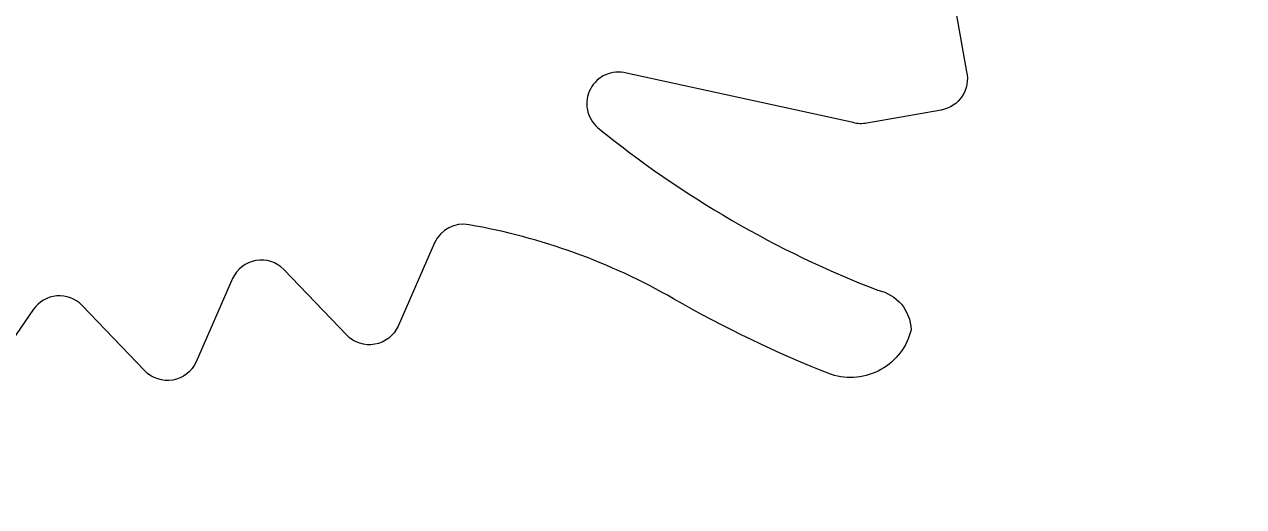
# Model space of a CAD drawing. Header units: millimetres. Extents: x -434100 to 9270898, y 0 to 249028.
# Drawn here: x -194442.31 to -194430.53, y 106373.05 to 106377.71 of the extents above; entities that cross this region are included whole.
import ezdxf
from ezdxf import colors
from ezdxf.entities.mleader import LeaderData, LeaderLine
from ezdxf.math import Vec2, Vec3

# ---------------------------------------------------------------- set-up
doc = ezdxf.new("R2010")
doc.units = ezdxf.units.MM
doc.header["$MEASUREMENT"] = 0
doc.layers.get('0').update_dxf_attribs({"color": 250, "lineweight": 9})
for name, color, linetype, lineweight in [('_АР ТЕКСТ', 250, 'Continuous', 25), ('АР_Отметки', 250, 'Continuous', 15), ('АР_Размеры', 175, 'Continuous', 9), ('АР_Сущ Несущая стена', 216, 'Continuous', 30)]:
    doc.layers.add(name, color=color, linetype=linetype, lineweight=lineweight)
doc.styles.add('ISOCPEUR', font='isocpeur.TTF', dxfattribs={"width": 0.7})

# ---------------------------------------------------------------- blocks, each defined once
blk = doc.blocks.new('_DotSmall')
at = {"color": 0, "linetype": 'ByBlock', "const_width": 0.5}
blk.add_lwpolyline([(-0.0625, 0, 1), (0.0625, 0, 1)], format="xyb", close=True, dxfattribs=at)

msp = doc.modelspace()

# ---------------------------------------------------------------- linework, layer by layer
at = {"layer": 'АР_Размеры', "color": 5, "lineweight": 0, "ltscale": 100, "transparency": 33554687}
msp.add_lwpolyline([(-194434.463, 106384.336), (-194433.208, 106377.253, -0.430028), (-194433.452, 106376.883), (-194434.172, 106376.755, -0.109814), (-194434.304, 106376.761), (-194436.494, 106377.239, 0.800036), (-194436.77, 106376.712, 0.079083), (-194434.065, 106375.14, -0.348803), (-194433.744, 106374.758, -0.436125), (-194434.514, 106374.326, -0.038423), (-194436.039, 106375.059, 0.086853), (-194438.014, 106375.773, 0.346763), (-194438.349, 106375.599), (-194438.701, 106374.793, -0.527877), (-194439.197, 106374.705), (-194439.805, 106375.341, 0.527877), (-194440.3, 106375.253), (-194440.653, 106374.447, -0.527877), (-194441.149, 106374.36), (-194441.756, 106374.995, 0.469739), (-194442.224, 106374.956), (-194443.28, 106373.417, -0.667984)], format="xyb", dxfattribs=at)
msp.add_lwpolyline([(-194434.463, 106384.336), (-194433.208, 106377.253, -0.430028), (-194433.452, 106376.883), (-194434.172, 106376.755, -0.109814), (-194434.304, 106376.761), (-194436.494, 106377.239, 0.800036), (-194436.77, 106376.712, 0.079083), (-194434.065, 106375.14, -0.348803), (-194433.744, 106374.758, -0.436125), (-194434.514, 106374.326, -0.038423), (-194436.039, 106375.059, 0.086853), (-194438.014, 106375.773, 0.346763), (-194438.349, 106375.599), (-194438.701, 106374.793, -0.527877), (-194439.197, 106374.705), (-194439.805, 106375.341, 0.527877), (-194440.3, 106375.253), (-194440.653, 106374.447, -0.527877), (-194441.149, 106374.36), (-194441.756, 106374.995, 0.469739), (-194442.224, 106374.956), (-194443.28, 106373.417, -0.667984)], format="xyb", dxfattribs=at)
msp.add_lwpolyline([(-194434.463, 106384.336), (-194433.208, 106377.253, -0.430028), (-194433.452, 106376.883), (-194434.172, 106376.755, -0.109814), (-194434.304, 106376.761), (-194436.494, 106377.239, 0.800036), (-194436.77, 106376.712, 0.079083), (-194434.065, 106375.14, -0.348803), (-194433.744, 106374.758, -0.436125), (-194434.514, 106374.326, -0.038423), (-194436.039, 106375.059, 0.086853), (-194438.014, 106375.773, 0.346763), (-194438.349, 106375.599), (-194438.701, 106374.793, -0.527877), (-194439.197, 106374.705), (-194439.805, 106375.341, 0.527877), (-194440.3, 106375.253), (-194440.653, 106374.447, -0.527877), (-194441.149, 106374.36), (-194441.756, 106374.995, 0.469739), (-194442.224, 106374.956), (-194443.28, 106373.417, -0.667984)], format="xyb", dxfattribs=at)
msp.add_lwpolyline([(-194434.463, 106384.336), (-194433.208, 106377.253, -0.430028), (-194433.452, 106376.883), (-194434.172, 106376.755, -0.109814), (-194434.304, 106376.761), (-194436.494, 106377.239, 0.800036), (-194436.77, 106376.712, 0.079083), (-194434.065, 106375.14, -0.348803), (-194433.744, 106374.758, -0.436125), (-194434.514, 106374.326, -0.038423), (-194436.039, 106375.059, 0.086853), (-194438.014, 106375.773, 0.346763), (-194438.349, 106375.599), (-194438.701, 106374.793, -0.527877), (-194439.197, 106374.705), (-194439.805, 106375.341, 0.527877), (-194440.3, 106375.253), (-194440.653, 106374.447, -0.527877), (-194441.149, 106374.36), (-194441.756, 106374.995, 0.469739), (-194442.224, 106374.956), (-194443.28, 106373.417, -0.667984)], format="xyb", dxfattribs=at)
msp.add_lwpolyline([(-194434.463, 106384.336), (-194433.208, 106377.253, -0.430028), (-194433.452, 106376.883), (-194434.172, 106376.755, -0.109814), (-194434.304, 106376.761), (-194436.494, 106377.239, 0.800036), (-194436.77, 106376.712, 0.079083), (-194434.065, 106375.14, -0.348803), (-194433.744, 106374.758, -0.436125), (-194434.514, 106374.326, -0.038423), (-194436.039, 106375.059, 0.086853), (-194438.014, 106375.773, 0.346763), (-194438.349, 106375.599), (-194438.701, 106374.793, -0.527877), (-194439.197, 106374.705), (-194439.805, 106375.341, 0.527877), (-194440.3, 106375.253), (-194440.653, 106374.447, -0.527877), (-194441.149, 106374.36), (-194441.756, 106374.995, 0.469739), (-194442.224, 106374.956), (-194443.28, 106373.417, -0.667984)], format="xyb", dxfattribs=at)
msp.add_lwpolyline([(-194434.463, 106384.336), (-194433.208, 106377.253, -0.430028), (-194433.452, 106376.883), (-194434.172, 106376.755, -0.109814), (-194434.304, 106376.761), (-194436.494, 106377.239, 0.800036), (-194436.77, 106376.712, 0.079083), (-194434.065, 106375.14, -0.348803), (-194433.744, 106374.758, -0.436125), (-194434.514, 106374.326, -0.038423), (-194436.039, 106375.059, 0.086853), (-194438.014, 106375.773, 0.346763), (-194438.349, 106375.599), (-194438.701, 106374.793, -0.527877), (-194439.197, 106374.705), (-194439.805, 106375.341, 0.527877), (-194440.3, 106375.253), (-194440.653, 106374.447, -0.527877), (-194441.149, 106374.36), (-194441.756, 106374.995, 0.469739), (-194442.224, 106374.956), (-194443.28, 106373.417, -0.667984)], format="xyb", dxfattribs=at)
msp.add_lwpolyline([(-194434.463, 106384.336), (-194433.208, 106377.253, -0.430028), (-194433.452, 106376.883), (-194434.172, 106376.755, -0.109814), (-194434.304, 106376.761), (-194436.494, 106377.239, 0.800036), (-194436.77, 106376.712, 0.079083), (-194434.065, 106375.14, -0.348803), (-194433.744, 106374.758, -0.436125), (-194434.514, 106374.326, -0.038423), (-194436.039, 106375.059, 0.086853), (-194438.014, 106375.773, 0.346763), (-194438.349, 106375.599), (-194438.701, 106374.793, -0.527877), (-194439.197, 106374.705), (-194439.805, 106375.341, 0.527877), (-194440.3, 106375.253), (-194440.653, 106374.447, -0.527877), (-194441.149, 106374.36), (-194441.756, 106374.995, 0.469739), (-194442.224, 106374.956), (-194443.28, 106373.417, -0.667984)], format="xyb", dxfattribs=at)
msp.add_lwpolyline([(-194434.463, 106384.336), (-194433.208, 106377.253, -0.430028), (-194433.452, 106376.883), (-194434.172, 106376.755, -0.109814), (-194434.304, 106376.761), (-194436.494, 106377.239, 0.800036), (-194436.77, 106376.712, 0.079083), (-194434.065, 106375.14, -0.348803), (-194433.744, 106374.758, -0.436125), (-194434.514, 106374.326, -0.038423), (-194436.039, 106375.059, 0.086853), (-194438.014, 106375.773, 0.346763), (-194438.349, 106375.599), (-194438.701, 106374.793, -0.527877), (-194439.197, 106374.705), (-194439.805, 106375.341, 0.527877), (-194440.3, 106375.253), (-194440.653, 106374.447, -0.527877), (-194441.149, 106374.36), (-194441.756, 106374.995, 0.469739), (-194442.224, 106374.956), (-194443.28, 106373.417, -0.667984)], format="xyb", dxfattribs=at)
msp.add_lwpolyline([(-194434.463, 106384.336), (-194433.208, 106377.253, -0.430028), (-194433.452, 106376.883), (-194434.172, 106376.755, -0.109814), (-194434.304, 106376.761), (-194436.494, 106377.239, 0.800036), (-194436.77, 106376.712, 0.079083), (-194434.065, 106375.14, -0.348803), (-194433.744, 106374.758, -0.436125), (-194434.514, 106374.326, -0.038423), (-194436.039, 106375.059, 0.086853), (-194438.014, 106375.773, 0.346763), (-194438.349, 106375.599), (-194438.701, 106374.793, -0.527877), (-194439.197, 106374.705), (-194439.805, 106375.341, 0.527877), (-194440.3, 106375.253), (-194440.653, 106374.447, -0.527877), (-194441.149, 106374.36), (-194441.756, 106374.995, 0.469739), (-194442.224, 106374.956), (-194443.28, 106373.417, -0.667984)], format="xyb", dxfattribs=at)
msp.add_lwpolyline([(-194434.463, 106384.336), (-194433.208, 106377.253, -0.430028), (-194433.452, 106376.883), (-194434.172, 106376.755, -0.109814), (-194434.304, 106376.761), (-194436.494, 106377.239, 0.800036), (-194436.77, 106376.712, 0.079083), (-194434.065, 106375.14, -0.348803), (-194433.744, 106374.758, -0.436125), (-194434.514, 106374.326, -0.038423), (-194436.039, 106375.059, 0.086853), (-194438.014, 106375.773, 0.346763), (-194438.349, 106375.599), (-194438.701, 106374.793, -0.527877), (-194439.197, 106374.705), (-194439.805, 106375.341, 0.527877), (-194440.3, 106375.253), (-194440.653, 106374.447, -0.527877), (-194441.149, 106374.36), (-194441.756, 106374.995, 0.469739), (-194442.224, 106374.956), (-194443.28, 106373.417, -0.667984)], format="xyb", dxfattribs=at)
msp.add_lwpolyline([(-194434.463, 106384.336), (-194433.208, 106377.253, -0.430028), (-194433.452, 106376.883), (-194434.172, 106376.755, -0.109814), (-194434.304, 106376.761), (-194436.494, 106377.239, 0.800036), (-194436.77, 106376.712, 0.079083), (-194434.065, 106375.14, -0.348803), (-194433.744, 106374.758, -0.436125), (-194434.514, 106374.326, -0.038423), (-194436.039, 106375.059, 0.086853), (-194438.014, 106375.773, 0.346763), (-194438.349, 106375.599), (-194438.701, 106374.793, -0.527877), (-194439.197, 106374.705), (-194439.805, 106375.341, 0.527877), (-194440.3, 106375.253), (-194440.653, 106374.447, -0.527877), (-194441.149, 106374.36), (-194441.756, 106374.995, 0.469739), (-194442.224, 106374.956), (-194443.28, 106373.417, -0.667984)], format="xyb", dxfattribs=at)
msp.add_lwpolyline([(-194434.463, 106384.336), (-194433.208, 106377.253, -0.430028), (-194433.452, 106376.883), (-194434.172, 106376.755, -0.109814), (-194434.304, 106376.761), (-194436.494, 106377.239, 0.800036), (-194436.77, 106376.712, 0.079083), (-194434.065, 106375.14, -0.348803), (-194433.744, 106374.758, -0.436125), (-194434.514, 106374.326, -0.038423), (-194436.039, 106375.059, 0.086853), (-194438.014, 106375.773, 0.346763), (-194438.349, 106375.599), (-194438.701, 106374.793, -0.527877), (-194439.197, 106374.705), (-194439.805, 106375.341, 0.527877), (-194440.3, 106375.253), (-194440.653, 106374.447, -0.527877), (-194441.149, 106374.36), (-194441.756, 106374.995, 0.469739), (-194442.224, 106374.956), (-194443.28, 106373.417, -0.667984)], format="xyb", dxfattribs=at)
msp.add_lwpolyline([(-194434.463, 106384.336), (-194433.208, 106377.253, -0.430028), (-194433.452, 106376.883), (-194434.172, 106376.755, -0.109814), (-194434.304, 106376.761), (-194436.494, 106377.239, 0.800036), (-194436.77, 106376.712, 0.079083), (-194434.065, 106375.14, -0.348803), (-194433.744, 106374.758, -0.436125), (-194434.514, 106374.326, -0.038423), (-194436.039, 106375.059, 0.086853), (-194438.014, 106375.773, 0.346763), (-194438.349, 106375.599), (-194438.701, 106374.793, -0.527877), (-194439.197, 106374.705), (-194439.805, 106375.341, 0.527877), (-194440.3, 106375.253), (-194440.653, 106374.447, -0.527877), (-194441.149, 106374.36), (-194441.756, 106374.995, 0.469739), (-194442.224, 106374.956), (-194443.28, 106373.417, -0.667984)], format="xyb", dxfattribs=at)
msp.add_lwpolyline([(-194434.463, 106384.336), (-194433.208, 106377.253, -0.430028), (-194433.452, 106376.883), (-194434.172, 106376.755, -0.109814), (-194434.304, 106376.761), (-194436.494, 106377.239, 0.800036), (-194436.77, 106376.712, 0.079083), (-194434.065, 106375.14, -0.348803), (-194433.744, 106374.758, -0.436125), (-194434.514, 106374.326, -0.038423), (-194436.039, 106375.059, 0.086853), (-194438.014, 106375.773, 0.346763), (-194438.349, 106375.599), (-194438.701, 106374.793, -0.527877), (-194439.197, 106374.705), (-194439.805, 106375.341, 0.527877), (-194440.3, 106375.253), (-194440.653, 106374.447, -0.527877), (-194441.149, 106374.36), (-194441.756, 106374.995, 0.469739), (-194442.224, 106374.956), (-194443.28, 106373.417, -0.667984)], format="xyb", dxfattribs=at)
msp.add_lwpolyline([(-194434.463, 106384.336), (-194433.208, 106377.253, -0.430028), (-194433.452, 106376.883), (-194434.172, 106376.755, -0.109814), (-194434.304, 106376.761), (-194436.494, 106377.239, 0.800036), (-194436.77, 106376.712, 0.079083), (-194434.065, 106375.14, -0.348803), (-194433.744, 106374.758, -0.436125), (-194434.514, 106374.326, -0.038423), (-194436.039, 106375.059, 0.086853), (-194438.014, 106375.773, 0.346763), (-194438.349, 106375.599), (-194438.701, 106374.793, -0.527877), (-194439.197, 106374.705), (-194439.805, 106375.341, 0.527877), (-194440.3, 106375.253), (-194440.653, 106374.447, -0.527877), (-194441.149, 106374.36), (-194441.756, 106374.995, 0.469739), (-194442.224, 106374.956), (-194443.28, 106373.417, -0.667984)], format="xyb", dxfattribs=at)
msp.add_lwpolyline([(-194434.463, 106384.336), (-194433.208, 106377.253, -0.430028), (-194433.452, 106376.883), (-194434.172, 106376.755, -0.109814), (-194434.304, 106376.761), (-194436.494, 106377.239, 0.800036), (-194436.77, 106376.712, 0.079083), (-194434.065, 106375.14, -0.348803), (-194433.744, 106374.758, -0.436125), (-194434.514, 106374.326, -0.038423), (-194436.039, 106375.059, 0.086853), (-194438.014, 106375.773, 0.346763), (-194438.349, 106375.599), (-194438.701, 106374.793, -0.527877), (-194439.197, 106374.705), (-194439.805, 106375.341, 0.527877), (-194440.3, 106375.253), (-194440.653, 106374.447, -0.527877), (-194441.149, 106374.36), (-194441.756, 106374.995, 0.469739), (-194442.224, 106374.956), (-194443.28, 106373.417, -0.667984)], format="xyb", dxfattribs=at)
msp.add_lwpolyline([(-194434.463, 106384.336), (-194433.208, 106377.253, -0.430028), (-194433.452, 106376.883), (-194434.172, 106376.755, -0.109814), (-194434.304, 106376.761), (-194436.494, 106377.239, 0.800036), (-194436.77, 106376.712, 0.079083), (-194434.065, 106375.14, -0.348803), (-194433.744, 106374.758, -0.436125), (-194434.514, 106374.326, -0.038423), (-194436.039, 106375.059, 0.086853), (-194438.014, 106375.773, 0.346763), (-194438.349, 106375.599), (-194438.701, 106374.793, -0.527877), (-194439.197, 106374.705), (-194439.805, 106375.341, 0.527877), (-194440.3, 106375.253), (-194440.653, 106374.447, -0.527877), (-194441.149, 106374.36), (-194441.756, 106374.995, 0.469739), (-194442.224, 106374.956), (-194443.28, 106373.417, -0.667984)], format="xyb", dxfattribs=at)
msp.add_lwpolyline([(-194434.463, 106384.336), (-194433.208, 106377.253, -0.430028), (-194433.452, 106376.883), (-194434.172, 106376.755, -0.109814), (-194434.304, 106376.761), (-194436.494, 106377.239, 0.800036), (-194436.77, 106376.712, 0.079083), (-194434.065, 106375.14, -0.348803), (-194433.744, 106374.758, -0.436125), (-194434.514, 106374.326, -0.038423), (-194436.039, 106375.059, 0.086853), (-194438.014, 106375.773, 0.346763), (-194438.349, 106375.599), (-194438.701, 106374.793, -0.527877), (-194439.197, 106374.705), (-194439.805, 106375.341, 0.527877), (-194440.3, 106375.253), (-194440.653, 106374.447, -0.527877), (-194441.149, 106374.36), (-194441.756, 106374.995, 0.469739), (-194442.224, 106374.956), (-194443.28, 106373.417, -0.667984)], format="xyb", dxfattribs=at)
msp.add_lwpolyline([(-194434.463, 106384.336), (-194433.208, 106377.253, -0.430028), (-194433.452, 106376.883), (-194434.172, 106376.755, -0.109814), (-194434.304, 106376.761), (-194436.494, 106377.239, 0.800036), (-194436.77, 106376.712, 0.079083), (-194434.065, 106375.14, -0.348803), (-194433.744, 106374.758, -0.436125), (-194434.514, 106374.326, -0.038423), (-194436.039, 106375.059, 0.086853), (-194438.014, 106375.773, 0.346763), (-194438.349, 106375.599), (-194438.701, 106374.793, -0.527877), (-194439.197, 106374.705), (-194439.805, 106375.341, 0.527877), (-194440.3, 106375.253), (-194440.653, 106374.447, -0.527877), (-194441.149, 106374.36), (-194441.756, 106374.995, 0.469739), (-194442.224, 106374.956), (-194443.28, 106373.417, -0.667984)], format="xyb", dxfattribs=at)
msp.add_lwpolyline([(-194434.463, 106384.336), (-194433.208, 106377.253, -0.430028), (-194433.452, 106376.883), (-194434.172, 106376.755, -0.109814), (-194434.304, 106376.761), (-194436.494, 106377.239, 0.800036), (-194436.77, 106376.712, 0.079083), (-194434.065, 106375.14, -0.348803), (-194433.744, 106374.758, -0.436125), (-194434.514, 106374.326, -0.038423), (-194436.039, 106375.059, 0.086853), (-194438.014, 106375.773, 0.346763), (-194438.349, 106375.599), (-194438.701, 106374.793, -0.527877), (-194439.197, 106374.705), (-194439.805, 106375.341, 0.527877), (-194440.3, 106375.253), (-194440.653, 106374.447, -0.527877), (-194441.149, 106374.36), (-194441.756, 106374.995, 0.469739), (-194442.224, 106374.956), (-194443.28, 106373.417, -0.667984)], format="xyb", dxfattribs=at)
msp.add_lwpolyline([(-194434.463, 106384.336), (-194433.208, 106377.253, -0.430028), (-194433.452, 106376.883), (-194434.172, 106376.755, -0.109814), (-194434.304, 106376.761), (-194436.494, 106377.239, 0.800036), (-194436.77, 106376.712, 0.079083), (-194434.065, 106375.14, -0.348803), (-194433.744, 106374.758, -0.436125), (-194434.514, 106374.326, -0.038423), (-194436.039, 106375.059, 0.086853), (-194438.014, 106375.773, 0.346763), (-194438.349, 106375.599), (-194438.701, 106374.793, -0.527877), (-194439.197, 106374.705), (-194439.805, 106375.341, 0.527877), (-194440.3, 106375.253), (-194440.653, 106374.447, -0.527877), (-194441.149, 106374.36), (-194441.756, 106374.995, 0.469739), (-194442.224, 106374.956), (-194443.28, 106373.417, -0.667984)], format="xyb", dxfattribs=at)
msp.add_lwpolyline([(-194434.463, 106384.336), (-194433.208, 106377.253, -0.430028), (-194433.452, 106376.883), (-194434.172, 106376.755, -0.109814), (-194434.304, 106376.761), (-194436.494, 106377.239, 0.800036), (-194436.77, 106376.712, 0.079083), (-194434.065, 106375.14, -0.348803), (-194433.744, 106374.758, -0.436125), (-194434.514, 106374.326, -0.038423), (-194436.039, 106375.059, 0.086853), (-194438.014, 106375.773, 0.346763), (-194438.349, 106375.599), (-194438.701, 106374.793, -0.527877), (-194439.197, 106374.705), (-194439.805, 106375.341, 0.527877), (-194440.3, 106375.253), (-194440.653, 106374.447, -0.527877), (-194441.149, 106374.36), (-194441.756, 106374.995, 0.469739), (-194442.224, 106374.956), (-194443.28, 106373.417, -0.667984)], format="xyb", dxfattribs=at)
msp.add_lwpolyline([(-194434.463, 106384.336), (-194433.208, 106377.253, -0.430028), (-194433.452, 106376.883), (-194434.172, 106376.755, -0.109814), (-194434.304, 106376.761), (-194436.494, 106377.239, 0.800036), (-194436.77, 106376.712, 0.079083), (-194434.065, 106375.14, -0.348803), (-194433.744, 106374.758, -0.436125), (-194434.514, 106374.326, -0.038423), (-194436.039, 106375.059, 0.086853), (-194438.014, 106375.773, 0.346763), (-194438.349, 106375.599), (-194438.701, 106374.793, -0.527877), (-194439.197, 106374.705), (-194439.805, 106375.341, 0.527877), (-194440.3, 106375.253), (-194440.653, 106374.447, -0.527877), (-194441.149, 106374.36), (-194441.756, 106374.995, 0.469739), (-194442.224, 106374.956), (-194443.28, 106373.417, -0.667984)], format="xyb", dxfattribs=at)
msp.add_lwpolyline([(-194434.463, 106384.336), (-194433.208, 106377.253, -0.430028), (-194433.452, 106376.883), (-194434.172, 106376.755, -0.109814), (-194434.304, 106376.761), (-194436.494, 106377.239, 0.800036), (-194436.77, 106376.712, 0.079083), (-194434.065, 106375.14, -0.348803), (-194433.744, 106374.758, -0.436125), (-194434.514, 106374.326, -0.038423), (-194436.039, 106375.059, 0.086853), (-194438.014, 106375.773, 0.346763), (-194438.349, 106375.599), (-194438.701, 106374.793, -0.527877), (-194439.197, 106374.705), (-194439.805, 106375.341, 0.527877), (-194440.3, 106375.253), (-194440.653, 106374.447, -0.527877), (-194441.149, 106374.36), (-194441.756, 106374.995, 0.469739), (-194442.224, 106374.956), (-194443.28, 106373.417, -0.667984)], format="xyb", dxfattribs=at)
msp.add_lwpolyline([(-194434.463, 106384.336), (-194433.208, 106377.253, -0.430028), (-194433.452, 106376.883), (-194434.172, 106376.755, -0.109814), (-194434.304, 106376.761), (-194436.494, 106377.239, 0.800036), (-194436.77, 106376.712, 0.079083), (-194434.065, 106375.14, -0.348803), (-194433.744, 106374.758, -0.436125), (-194434.514, 106374.326, -0.038423), (-194436.039, 106375.059, 0.086853), (-194438.014, 106375.773, 0.346763), (-194438.349, 106375.599), (-194438.701, 106374.793, -0.527877), (-194439.197, 106374.705), (-194439.805, 106375.341, 0.527877), (-194440.3, 106375.253), (-194440.653, 106374.447, -0.527877), (-194441.149, 106374.36), (-194441.756, 106374.995, 0.469739), (-194442.224, 106374.956), (-194443.28, 106373.417, -0.667984)], format="xyb", dxfattribs=at)
msp.add_lwpolyline([(-194434.463, 106384.336), (-194433.208, 106377.253, -0.430028), (-194433.452, 106376.883), (-194434.172, 106376.755, -0.109814), (-194434.304, 106376.761), (-194436.494, 106377.239, 0.800036), (-194436.77, 106376.712, 0.079083), (-194434.065, 106375.14, -0.348803), (-194433.744, 106374.758, -0.436125), (-194434.514, 106374.326, -0.038423), (-194436.039, 106375.059, 0.086853), (-194438.014, 106375.773, 0.346763), (-194438.349, 106375.599), (-194438.701, 106374.793, -0.527877), (-194439.197, 106374.705), (-194439.805, 106375.341, 0.527877), (-194440.3, 106375.253), (-194440.653, 106374.447, -0.527877), (-194441.149, 106374.36), (-194441.756, 106374.995, 0.469739), (-194442.224, 106374.956), (-194443.28, 106373.417, -0.667984)], format="xyb", dxfattribs=at)
msp.add_lwpolyline([(-194434.463, 106384.336), (-194433.208, 106377.253, -0.430028), (-194433.452, 106376.883), (-194434.172, 106376.755, -0.109814), (-194434.304, 106376.761), (-194436.494, 106377.239, 0.800036), (-194436.77, 106376.712, 0.079083), (-194434.065, 106375.14, -0.348803), (-194433.744, 106374.758, -0.436125), (-194434.514, 106374.326, -0.038423), (-194436.039, 106375.059, 0.086853), (-194438.014, 106375.773, 0.346763), (-194438.349, 106375.599), (-194438.701, 106374.793, -0.527877), (-194439.197, 106374.705), (-194439.805, 106375.341, 0.527877), (-194440.3, 106375.253), (-194440.653, 106374.447, -0.527877), (-194441.149, 106374.36), (-194441.756, 106374.995, 0.469739), (-194442.224, 106374.956), (-194443.28, 106373.417, -0.667984)], format="xyb", dxfattribs=at)
msp.add_lwpolyline([(-194434.463, 106384.336), (-194433.208, 106377.253, -0.430028), (-194433.452, 106376.883), (-194434.172, 106376.755, -0.109814), (-194434.304, 106376.761), (-194436.494, 106377.239, 0.800036), (-194436.77, 106376.712, 0.079083), (-194434.065, 106375.14, -0.348803), (-194433.744, 106374.758, -0.436125), (-194434.514, 106374.326, -0.038423), (-194436.039, 106375.059, 0.086853), (-194438.014, 106375.773, 0.346763), (-194438.349, 106375.599), (-194438.701, 106374.793, -0.527877), (-194439.197, 106374.705), (-194439.805, 106375.341, 0.527877), (-194440.3, 106375.253), (-194440.653, 106374.447, -0.527877), (-194441.149, 106374.36), (-194441.756, 106374.995, 0.469739), (-194442.224, 106374.956), (-194443.28, 106373.417, -0.667984)], format="xyb", dxfattribs=at)
msp.add_lwpolyline([(-194434.463, 106384.336), (-194433.208, 106377.253, -0.430028), (-194433.452, 106376.883), (-194434.172, 106376.755, -0.109814), (-194434.304, 106376.761), (-194436.494, 106377.239, 0.800036), (-194436.77, 106376.712, 0.079083), (-194434.065, 106375.14, -0.348803), (-194433.744, 106374.758, -0.436125), (-194434.514, 106374.326, -0.038423), (-194436.039, 106375.059, 0.086853), (-194438.014, 106375.773, 0.346763), (-194438.349, 106375.599), (-194438.701, 106374.793, -0.527877), (-194439.197, 106374.705), (-194439.805, 106375.341, 0.527877), (-194440.3, 106375.253), (-194440.653, 106374.447, -0.527877), (-194441.149, 106374.36), (-194441.756, 106374.995, 0.469739), (-194442.224, 106374.956), (-194443.28, 106373.417, -0.667984)], format="xyb", dxfattribs=at)
msp.add_lwpolyline([(-194434.463, 106384.336), (-194433.208, 106377.253, -0.430028), (-194433.452, 106376.883), (-194434.172, 106376.755, -0.109814), (-194434.304, 106376.761), (-194436.494, 106377.239, 0.800036), (-194436.77, 106376.712, 0.079083), (-194434.065, 106375.14, -0.348803), (-194433.744, 106374.758, -0.436125), (-194434.514, 106374.326, -0.038423), (-194436.039, 106375.059, 0.086853), (-194438.014, 106375.773, 0.346763), (-194438.349, 106375.599), (-194438.701, 106374.793, -0.527877), (-194439.197, 106374.705), (-194439.805, 106375.341, 0.527877), (-194440.3, 106375.253), (-194440.653, 106374.447, -0.527877), (-194441.149, 106374.36), (-194441.756, 106374.995, 0.469739), (-194442.224, 106374.956), (-194443.28, 106373.417, -0.667984)], format="xyb", dxfattribs=at)
msp.add_lwpolyline([(-194434.463, 106384.336), (-194433.208, 106377.253, -0.430028), (-194433.452, 106376.883), (-194434.172, 106376.755, -0.109814), (-194434.304, 106376.761), (-194436.494, 106377.239, 0.800036), (-194436.77, 106376.712, 0.079083), (-194434.065, 106375.14, -0.348803), (-194433.744, 106374.758, -0.436125), (-194434.514, 106374.326, -0.038423), (-194436.039, 106375.059, 0.086853), (-194438.014, 106375.773, 0.346763), (-194438.349, 106375.599), (-194438.701, 106374.793, -0.527877), (-194439.197, 106374.705), (-194439.805, 106375.341, 0.527877), (-194440.3, 106375.253), (-194440.653, 106374.447, -0.527877), (-194441.149, 106374.36), (-194441.756, 106374.995, 0.469739), (-194442.224, 106374.956), (-194443.28, 106373.417, -0.667984)], format="xyb", dxfattribs=at)
msp.add_lwpolyline([(-194434.463, 106384.336), (-194433.208, 106377.253, -0.430028), (-194433.452, 106376.883), (-194434.172, 106376.755, -0.109814), (-194434.304, 106376.761), (-194436.494, 106377.239, 0.800036), (-194436.77, 106376.712, 0.079083), (-194434.065, 106375.14, -0.348803), (-194433.744, 106374.758, -0.436125), (-194434.514, 106374.326, -0.038423), (-194436.039, 106375.059, 0.086853), (-194438.014, 106375.773, 0.346763), (-194438.349, 106375.599), (-194438.701, 106374.793, -0.527877), (-194439.197, 106374.705), (-194439.805, 106375.341, 0.527877), (-194440.3, 106375.253), (-194440.653, 106374.447, -0.527877), (-194441.149, 106374.36), (-194441.756, 106374.995, 0.469739), (-194442.224, 106374.956), (-194443.28, 106373.417, -0.667984)], format="xyb", dxfattribs=at)
msp.add_lwpolyline([(-194434.463, 106384.336), (-194433.208, 106377.253, -0.430028), (-194433.452, 106376.883), (-194434.172, 106376.755, -0.109814), (-194434.304, 106376.761), (-194436.494, 106377.239, 0.800036), (-194436.77, 106376.712, 0.079083), (-194434.065, 106375.14, -0.348803), (-194433.744, 106374.758, -0.436125), (-194434.514, 106374.326, -0.038423), (-194436.039, 106375.059, 0.086853), (-194438.014, 106375.773, 0.346763), (-194438.349, 106375.599), (-194438.701, 106374.793, -0.527877), (-194439.197, 106374.705), (-194439.805, 106375.341, 0.527877), (-194440.3, 106375.253), (-194440.653, 106374.447, -0.527877), (-194441.149, 106374.36), (-194441.756, 106374.995, 0.469739), (-194442.224, 106374.956), (-194443.28, 106373.417, -0.667984)], format="xyb", dxfattribs=at)
msp.add_lwpolyline([(-194434.463, 106384.336), (-194433.208, 106377.253, -0.430028), (-194433.452, 106376.883), (-194434.172, 106376.755, -0.109814), (-194434.304, 106376.761), (-194436.494, 106377.239, 0.800036), (-194436.77, 106376.712, 0.079083), (-194434.065, 106375.14, -0.348803), (-194433.744, 106374.758, -0.436125), (-194434.514, 106374.326, -0.038423), (-194436.039, 106375.059, 0.086853), (-194438.014, 106375.773, 0.346763), (-194438.349, 106375.599), (-194438.701, 106374.793, -0.527877), (-194439.197, 106374.705), (-194439.805, 106375.341, 0.527877), (-194440.3, 106375.253), (-194440.653, 106374.447, -0.527877), (-194441.149, 106374.36), (-194441.756, 106374.995, 0.469739), (-194442.224, 106374.956), (-194443.28, 106373.417, -0.667984)], format="xyb", dxfattribs=at)
msp.add_lwpolyline([(-194434.463, 106384.336), (-194433.208, 106377.253, -0.430028), (-194433.452, 106376.883), (-194434.172, 106376.755, -0.109814), (-194434.304, 106376.761), (-194436.494, 106377.239, 0.800036), (-194436.77, 106376.712, 0.079083), (-194434.065, 106375.14, -0.348803), (-194433.744, 106374.758, -0.436125), (-194434.514, 106374.326, -0.038423), (-194436.039, 106375.059, 0.086853), (-194438.014, 106375.773, 0.346763), (-194438.349, 106375.599), (-194438.701, 106374.793, -0.527877), (-194439.197, 106374.705), (-194439.805, 106375.341, 0.527877), (-194440.3, 106375.253), (-194440.653, 106374.447, -0.527877), (-194441.149, 106374.36), (-194441.756, 106374.995, 0.469739), (-194442.224, 106374.956), (-194443.28, 106373.417, -0.667984)], format="xyb", dxfattribs=at)
msp.add_lwpolyline([(-194434.463, 106384.336), (-194433.208, 106377.253, -0.430028), (-194433.452, 106376.883), (-194434.172, 106376.755, -0.109814), (-194434.304, 106376.761), (-194436.494, 106377.239, 0.800036), (-194436.77, 106376.712, 0.079083), (-194434.065, 106375.14, -0.348803), (-194433.744, 106374.758, -0.436125), (-194434.514, 106374.326, -0.038423), (-194436.039, 106375.059, 0.086853), (-194438.014, 106375.773, 0.346763), (-194438.349, 106375.599), (-194438.701, 106374.793, -0.527877), (-194439.197, 106374.705), (-194439.805, 106375.341, 0.527877), (-194440.3, 106375.253), (-194440.653, 106374.447, -0.527877), (-194441.149, 106374.36), (-194441.756, 106374.995, 0.469739), (-194442.224, 106374.956), (-194443.28, 106373.417, -0.667984)], format="xyb", dxfattribs=at)
msp.add_lwpolyline([(-194434.463, 106384.336), (-194433.208, 106377.253, -0.430028), (-194433.452, 106376.883), (-194434.172, 106376.755, -0.109814), (-194434.304, 106376.761), (-194436.494, 106377.239, 0.800036), (-194436.77, 106376.712, 0.079083), (-194434.065, 106375.14, -0.348803), (-194433.744, 106374.758, -0.436125), (-194434.514, 106374.326, -0.038423), (-194436.039, 106375.059, 0.086853), (-194438.014, 106375.773, 0.346763), (-194438.349, 106375.599), (-194438.701, 106374.793, -0.527877), (-194439.197, 106374.705), (-194439.805, 106375.341, 0.527877), (-194440.3, 106375.253), (-194440.653, 106374.447, -0.527877), (-194441.149, 106374.36), (-194441.756, 106374.995, 0.469739), (-194442.224, 106374.956), (-194443.28, 106373.417, -0.667984)], format="xyb", dxfattribs=at)
msp.add_lwpolyline([(-194434.463, 106384.336), (-194433.208, 106377.253, -0.430028), (-194433.452, 106376.883), (-194434.172, 106376.755, -0.109814), (-194434.304, 106376.761), (-194436.494, 106377.239, 0.800036), (-194436.77, 106376.712, 0.079083), (-194434.065, 106375.14, -0.348803), (-194433.744, 106374.758, -0.436125), (-194434.514, 106374.326, -0.038423), (-194436.039, 106375.059, 0.086853), (-194438.014, 106375.773, 0.346763), (-194438.349, 106375.599), (-194438.701, 106374.793, -0.527877), (-194439.197, 106374.705), (-194439.805, 106375.341, 0.527877), (-194440.3, 106375.253), (-194440.653, 106374.447, -0.527877), (-194441.149, 106374.36), (-194441.756, 106374.995, 0.469739), (-194442.224, 106374.956), (-194443.28, 106373.417, -0.667984)], format="xyb", dxfattribs=at)
msp.add_lwpolyline([(-194434.463, 106384.336), (-194433.208, 106377.253, -0.430028), (-194433.452, 106376.883), (-194434.172, 106376.755, -0.109814), (-194434.304, 106376.761), (-194436.494, 106377.239, 0.800036), (-194436.77, 106376.712, 0.079083), (-194434.065, 106375.14, -0.348803), (-194433.744, 106374.758, -0.436125), (-194434.514, 106374.326, -0.038423), (-194436.039, 106375.059, 0.086853), (-194438.014, 106375.773, 0.346763), (-194438.349, 106375.599), (-194438.701, 106374.793, -0.527877), (-194439.197, 106374.705), (-194439.805, 106375.341, 0.527877), (-194440.3, 106375.253), (-194440.653, 106374.447, -0.527877), (-194441.149, 106374.36), (-194441.756, 106374.995, 0.469739), (-194442.224, 106374.956), (-194443.28, 106373.417, -0.667984)], format="xyb", dxfattribs=at)
msp.add_lwpolyline([(-194434.463, 106384.336), (-194433.208, 106377.253, -0.430028), (-194433.452, 106376.883), (-194434.172, 106376.755, -0.109814), (-194434.304, 106376.761), (-194436.494, 106377.239, 0.800036), (-194436.77, 106376.712, 0.079083), (-194434.065, 106375.14, -0.348803), (-194433.744, 106374.758, -0.436125), (-194434.514, 106374.326, -0.038423), (-194436.039, 106375.059, 0.086853), (-194438.014, 106375.773, 0.346763), (-194438.349, 106375.599), (-194438.701, 106374.793, -0.527877), (-194439.197, 106374.705), (-194439.805, 106375.341, 0.527877), (-194440.3, 106375.253), (-194440.653, 106374.447, -0.527877), (-194441.149, 106374.36), (-194441.756, 106374.995, 0.469739), (-194442.224, 106374.956), (-194443.28, 106373.417, -0.667984)], format="xyb", dxfattribs=at)
msp.add_lwpolyline([(-194434.463, 106384.336), (-194433.208, 106377.253, -0.430028), (-194433.452, 106376.883), (-194434.172, 106376.755, -0.109814), (-194434.304, 106376.761), (-194436.494, 106377.239, 0.800036), (-194436.77, 106376.712, 0.079083), (-194434.065, 106375.14, -0.348803), (-194433.744, 106374.758, -0.436125), (-194434.514, 106374.326, -0.038423), (-194436.039, 106375.059, 0.086853), (-194438.014, 106375.773, 0.346763), (-194438.349, 106375.599), (-194438.701, 106374.793, -0.527877), (-194439.197, 106374.705), (-194439.805, 106375.341, 0.527877), (-194440.3, 106375.253), (-194440.653, 106374.447, -0.527877), (-194441.149, 106374.36), (-194441.756, 106374.995, 0.469739), (-194442.224, 106374.956), (-194443.28, 106373.417, -0.667984)], format="xyb", dxfattribs=at)
msp.add_lwpolyline([(-194434.463, 106384.336), (-194433.208, 106377.253, -0.430028), (-194433.452, 106376.883), (-194434.172, 106376.755, -0.109814), (-194434.304, 106376.761), (-194436.494, 106377.239, 0.800036), (-194436.77, 106376.712, 0.079083), (-194434.065, 106375.14, -0.348803), (-194433.744, 106374.758, -0.436125), (-194434.514, 106374.326, -0.038423), (-194436.039, 106375.059, 0.086853), (-194438.014, 106375.773, 0.346763), (-194438.349, 106375.599), (-194438.701, 106374.793, -0.527877), (-194439.197, 106374.705), (-194439.805, 106375.341, 0.527877), (-194440.3, 106375.253), (-194440.653, 106374.447, -0.527877), (-194441.149, 106374.36), (-194441.756, 106374.995, 0.469739), (-194442.224, 106374.956), (-194443.28, 106373.417, -0.667984)], format="xyb", dxfattribs=at)
msp.add_lwpolyline([(-194434.463, 106384.336), (-194433.208, 106377.253, -0.430028), (-194433.452, 106376.883), (-194434.172, 106376.755, -0.109814), (-194434.304, 106376.761), (-194436.494, 106377.239, 0.800036), (-194436.77, 106376.712, 0.079083), (-194434.065, 106375.14, -0.348803), (-194433.744, 106374.758, -0.436125), (-194434.514, 106374.326, -0.038423), (-194436.039, 106375.059, 0.086853), (-194438.014, 106375.773, 0.346763), (-194438.349, 106375.599), (-194438.701, 106374.793, -0.527877), (-194439.197, 106374.705), (-194439.805, 106375.341, 0.527877), (-194440.3, 106375.253), (-194440.653, 106374.447, -0.527877), (-194441.149, 106374.36), (-194441.756, 106374.995, 0.469739), (-194442.224, 106374.956), (-194443.28, 106373.417, -0.667984)], format="xyb", dxfattribs=at)
msp.add_lwpolyline([(-194434.463, 106384.336), (-194433.208, 106377.253, -0.430028), (-194433.452, 106376.883), (-194434.172, 106376.755, -0.109814), (-194434.304, 106376.761), (-194436.494, 106377.239, 0.800036), (-194436.77, 106376.712, 0.079083), (-194434.065, 106375.14, -0.348803), (-194433.744, 106374.758, -0.436125), (-194434.514, 106374.326, -0.038423), (-194436.039, 106375.059, 0.086853), (-194438.014, 106375.773, 0.346763), (-194438.349, 106375.599), (-194438.701, 106374.793, -0.527877), (-194439.197, 106374.705), (-194439.805, 106375.341, 0.527877), (-194440.3, 106375.253), (-194440.653, 106374.447, -0.527877), (-194441.149, 106374.36), (-194441.756, 106374.995, 0.469739), (-194442.224, 106374.956), (-194443.28, 106373.417, -0.667984)], format="xyb", dxfattribs=at)
msp.add_lwpolyline([(-194434.463, 106384.336), (-194433.208, 106377.253, -0.430028), (-194433.452, 106376.883), (-194434.172, 106376.755, -0.109814), (-194434.304, 106376.761), (-194436.494, 106377.239, 0.800036), (-194436.77, 106376.712, 0.079083), (-194434.065, 106375.14, -0.348803), (-194433.744, 106374.758, -0.436125), (-194434.514, 106374.326, -0.038423), (-194436.039, 106375.059, 0.086853), (-194438.014, 106375.773, 0.346763), (-194438.349, 106375.599), (-194438.701, 106374.793, -0.527877), (-194439.197, 106374.705), (-194439.805, 106375.341, 0.527877), (-194440.3, 106375.253), (-194440.653, 106374.447, -0.527877), (-194441.149, 106374.36), (-194441.756, 106374.995, 0.469739), (-194442.224, 106374.956), (-194443.28, 106373.417, -0.667984)], format="xyb", dxfattribs=at)
msp.add_lwpolyline([(-194434.463, 106384.336), (-194433.208, 106377.253, -0.430028), (-194433.452, 106376.883), (-194434.172, 106376.755, -0.109814), (-194434.304, 106376.761), (-194436.494, 106377.239, 0.800036), (-194436.77, 106376.712, 0.079083), (-194434.065, 106375.14, -0.348803), (-194433.744, 106374.758, -0.436125), (-194434.514, 106374.326, -0.038423), (-194436.039, 106375.059, 0.086853), (-194438.014, 106375.773, 0.346763), (-194438.349, 106375.599), (-194438.701, 106374.793, -0.527877), (-194439.197, 106374.705), (-194439.805, 106375.341, 0.527877), (-194440.3, 106375.253), (-194440.653, 106374.447, -0.527877), (-194441.149, 106374.36), (-194441.756, 106374.995, 0.469739), (-194442.224, 106374.956), (-194443.28, 106373.417, -0.667984)], format="xyb", dxfattribs=at)
msp.add_lwpolyline([(-194434.463, 106384.336), (-194433.208, 106377.253, -0.430028), (-194433.452, 106376.883), (-194434.172, 106376.755, -0.109814), (-194434.304, 106376.761), (-194436.494, 106377.239, 0.800036), (-194436.77, 106376.712, 0.079083), (-194434.065, 106375.14, -0.348803), (-194433.744, 106374.758, -0.436125), (-194434.514, 106374.326, -0.038423), (-194436.039, 106375.059, 0.086853), (-194438.014, 106375.773, 0.346763), (-194438.349, 106375.599), (-194438.701, 106374.793, -0.527877), (-194439.197, 106374.705), (-194439.805, 106375.341, 0.527877), (-194440.3, 106375.253), (-194440.653, 106374.447, -0.527877), (-194441.149, 106374.36), (-194441.756, 106374.995, 0.469739), (-194442.224, 106374.956), (-194443.28, 106373.417, -0.667984)], format="xyb", dxfattribs=at)
msp.add_lwpolyline([(-194434.463, 106384.336), (-194433.208, 106377.253, -0.430028), (-194433.452, 106376.883), (-194434.172, 106376.755, -0.109814), (-194434.304, 106376.761), (-194436.494, 106377.239, 0.800036), (-194436.77, 106376.712, 0.079083), (-194434.065, 106375.14, -0.348803), (-194433.744, 106374.758, -0.436125), (-194434.514, 106374.326, -0.038423), (-194436.039, 106375.059, 0.086853), (-194438.014, 106375.773, 0.346763), (-194438.349, 106375.599), (-194438.701, 106374.793, -0.527877), (-194439.197, 106374.705), (-194439.805, 106375.341, 0.527877), (-194440.3, 106375.253), (-194440.653, 106374.447, -0.527877), (-194441.149, 106374.36), (-194441.756, 106374.995, 0.469739), (-194442.224, 106374.956), (-194443.28, 106373.417, -0.667984)], format="xyb", dxfattribs=at)
msp.add_lwpolyline([(-194434.463, 106384.336), (-194433.208, 106377.253, -0.430028), (-194433.452, 106376.883), (-194434.172, 106376.755, -0.109814), (-194434.304, 106376.761), (-194436.494, 106377.239, 0.800036), (-194436.77, 106376.712, 0.079083), (-194434.065, 106375.14, -0.348803), (-194433.744, 106374.758, -0.436125), (-194434.514, 106374.326, -0.038423), (-194436.039, 106375.059, 0.086853), (-194438.014, 106375.773, 0.346763), (-194438.349, 106375.599), (-194438.701, 106374.793, -0.527877), (-194439.197, 106374.705), (-194439.805, 106375.341, 0.527877), (-194440.3, 106375.253), (-194440.653, 106374.447, -0.527877), (-194441.149, 106374.36), (-194441.756, 106374.995, 0.469739), (-194442.224, 106374.956), (-194443.28, 106373.417, -0.667984)], format="xyb", dxfattribs=at)
msp.add_lwpolyline([(-194434.463, 106384.336), (-194433.208, 106377.253, -0.430028), (-194433.452, 106376.883), (-194434.172, 106376.755, -0.109814), (-194434.304, 106376.761), (-194436.494, 106377.239, 0.800036), (-194436.77, 106376.712, 0.079083), (-194434.065, 106375.14, -0.348803), (-194433.744, 106374.758, -0.436125), (-194434.514, 106374.326, -0.038423), (-194436.039, 106375.059, 0.086853), (-194438.014, 106375.773, 0.346763), (-194438.349, 106375.599), (-194438.701, 106374.793, -0.527877), (-194439.197, 106374.705), (-194439.805, 106375.341, 0.527877), (-194440.3, 106375.253), (-194440.653, 106374.447, -0.527877), (-194441.149, 106374.36), (-194441.756, 106374.995, 0.469739), (-194442.224, 106374.956), (-194443.28, 106373.417, -0.667984)], format="xyb", dxfattribs=at)
msp.add_lwpolyline([(-194434.463, 106384.336), (-194433.208, 106377.253, -0.430028), (-194433.452, 106376.883), (-194434.172, 106376.755, -0.109814), (-194434.304, 106376.761), (-194436.494, 106377.239, 0.800036), (-194436.77, 106376.712, 0.079083), (-194434.065, 106375.14, -0.348803), (-194433.744, 106374.758, -0.436125), (-194434.514, 106374.326, -0.038423), (-194436.039, 106375.059, 0.086853), (-194438.014, 106375.773, 0.346763), (-194438.349, 106375.599), (-194438.701, 106374.793, -0.527877), (-194439.197, 106374.705), (-194439.805, 106375.341, 0.527877), (-194440.3, 106375.253), (-194440.653, 106374.447, -0.527877), (-194441.149, 106374.36), (-194441.756, 106374.995, 0.469739), (-194442.224, 106374.956), (-194443.28, 106373.417, -0.667984)], format="xyb", dxfattribs=at)
msp.add_lwpolyline([(-194434.463, 106384.336), (-194433.208, 106377.253, -0.430028), (-194433.452, 106376.883), (-194434.172, 106376.755, -0.109814), (-194434.304, 106376.761), (-194436.494, 106377.239, 0.800036), (-194436.77, 106376.712, 0.079083), (-194434.065, 106375.14, -0.348803), (-194433.744, 106374.758, -0.436125), (-194434.514, 106374.326, -0.038423), (-194436.039, 106375.059, 0.086853), (-194438.014, 106375.773, 0.346763), (-194438.349, 106375.599), (-194438.701, 106374.793, -0.527877), (-194439.197, 106374.705), (-194439.805, 106375.341, 0.527877), (-194440.3, 106375.253), (-194440.653, 106374.447, -0.527877), (-194441.149, 106374.36), (-194441.756, 106374.995, 0.469739), (-194442.224, 106374.956), (-194443.28, 106373.417, -0.667984)], format="xyb", dxfattribs=at)
msp.add_lwpolyline([(-194434.463, 106384.336), (-194433.208, 106377.253, -0.430028), (-194433.452, 106376.883), (-194434.172, 106376.755, -0.109814), (-194434.304, 106376.761), (-194436.494, 106377.239, 0.800036), (-194436.77, 106376.712, 0.079083), (-194434.065, 106375.14, -0.348803), (-194433.744, 106374.758, -0.436125), (-194434.514, 106374.326, -0.038423), (-194436.039, 106375.059, 0.086853), (-194438.014, 106375.773, 0.346763), (-194438.349, 106375.599), (-194438.701, 106374.793, -0.527877), (-194439.197, 106374.705), (-194439.805, 106375.341, 0.527877), (-194440.3, 106375.253), (-194440.653, 106374.447, -0.527877), (-194441.149, 106374.36), (-194441.756, 106374.995, 0.469739), (-194442.224, 106374.956), (-194443.28, 106373.417, -0.667984)], format="xyb", dxfattribs=at)
msp.add_lwpolyline([(-194434.463, 106384.336), (-194433.208, 106377.253, -0.430028), (-194433.452, 106376.883), (-194434.172, 106376.755, -0.109814), (-194434.304, 106376.761), (-194436.494, 106377.239, 0.800036), (-194436.77, 106376.712, 0.079083), (-194434.065, 106375.14, -0.348803), (-194433.744, 106374.758, -0.436125), (-194434.514, 106374.326, -0.038423), (-194436.039, 106375.059, 0.086853), (-194438.014, 106375.773, 0.346763), (-194438.349, 106375.599), (-194438.701, 106374.793, -0.527877), (-194439.197, 106374.705), (-194439.805, 106375.341, 0.527877), (-194440.3, 106375.253), (-194440.653, 106374.447, -0.527877), (-194441.149, 106374.36), (-194441.756, 106374.995, 0.469739), (-194442.224, 106374.956), (-194443.28, 106373.417, -0.667984)], format="xyb", dxfattribs=at)
msp.add_lwpolyline([(-194434.463, 106384.336), (-194433.208, 106377.253, -0.430028), (-194433.452, 106376.883), (-194434.172, 106376.755, -0.109814), (-194434.304, 106376.761), (-194436.494, 106377.239, 0.800036), (-194436.77, 106376.712, 0.079083), (-194434.065, 106375.14, -0.348803), (-194433.744, 106374.758, -0.436125), (-194434.514, 106374.326, -0.038423), (-194436.039, 106375.059, 0.086853), (-194438.014, 106375.773, 0.346763), (-194438.349, 106375.599), (-194438.701, 106374.793, -0.527877), (-194439.197, 106374.705), (-194439.805, 106375.341, 0.527877), (-194440.3, 106375.253), (-194440.653, 106374.447, -0.527877), (-194441.149, 106374.36), (-194441.756, 106374.995, 0.469739), (-194442.224, 106374.956), (-194443.28, 106373.417, -0.667984)], format="xyb", dxfattribs=at)
msp.add_lwpolyline([(-194434.463, 106384.336), (-194433.208, 106377.253, -0.430028), (-194433.452, 106376.883), (-194434.172, 106376.755, -0.109814), (-194434.304, 106376.761), (-194436.494, 106377.239, 0.800036), (-194436.77, 106376.712, 0.079083), (-194434.065, 106375.14, -0.348803), (-194433.744, 106374.758, -0.436125), (-194434.514, 106374.326, -0.038423), (-194436.039, 106375.059, 0.086853), (-194438.014, 106375.773, 0.346763), (-194438.349, 106375.599), (-194438.701, 106374.793, -0.527877), (-194439.197, 106374.705), (-194439.805, 106375.341, 0.527877), (-194440.3, 106375.253), (-194440.653, 106374.447, -0.527877), (-194441.149, 106374.36), (-194441.756, 106374.995, 0.469739), (-194442.224, 106374.956), (-194443.28, 106373.417, -0.667984)], format="xyb", dxfattribs=at)
msp.add_lwpolyline([(-194434.463, 106384.336), (-194433.208, 106377.253, -0.430028), (-194433.452, 106376.883), (-194434.172, 106376.755, -0.109814), (-194434.304, 106376.761), (-194436.494, 106377.239, 0.800036), (-194436.77, 106376.712, 0.079083), (-194434.065, 106375.14, -0.348803), (-194433.744, 106374.758, -0.436125), (-194434.514, 106374.326, -0.038423), (-194436.039, 106375.059, 0.086853), (-194438.014, 106375.773, 0.346763), (-194438.349, 106375.599), (-194438.701, 106374.793, -0.527877), (-194439.197, 106374.705), (-194439.805, 106375.341, 0.527877), (-194440.3, 106375.253), (-194440.653, 106374.447, -0.527877), (-194441.149, 106374.36), (-194441.756, 106374.995, 0.469739), (-194442.224, 106374.956), (-194443.28, 106373.417, -0.667984)], format="xyb", dxfattribs=at)
msp.add_lwpolyline([(-194434.463, 106384.336), (-194433.208, 106377.253, -0.430028), (-194433.452, 106376.883), (-194434.172, 106376.755, -0.109814), (-194434.304, 106376.761), (-194436.494, 106377.239, 0.800036), (-194436.77, 106376.712, 0.079083), (-194434.065, 106375.14, -0.348803), (-194433.744, 106374.758, -0.436125), (-194434.514, 106374.326, -0.038423), (-194436.039, 106375.059, 0.086853), (-194438.014, 106375.773, 0.346763), (-194438.349, 106375.599), (-194438.701, 106374.793, -0.527877), (-194439.197, 106374.705), (-194439.805, 106375.341, 0.527877), (-194440.3, 106375.253), (-194440.653, 106374.447, -0.527877), (-194441.149, 106374.36), (-194441.756, 106374.995, 0.469739), (-194442.224, 106374.956), (-194443.28, 106373.417, -0.667984)], format="xyb", dxfattribs=at)
msp.add_lwpolyline([(-194434.463, 106384.336), (-194433.208, 106377.253, -0.430028), (-194433.452, 106376.883), (-194434.172, 106376.755, -0.109814), (-194434.304, 106376.761), (-194436.494, 106377.239, 0.800036), (-194436.77, 106376.712, 0.079083), (-194434.065, 106375.14, -0.348803), (-194433.744, 106374.758, -0.436125), (-194434.514, 106374.326, -0.038423), (-194436.039, 106375.059, 0.086853), (-194438.014, 106375.773, 0.346763), (-194438.349, 106375.599), (-194438.701, 106374.793, -0.527877), (-194439.197, 106374.705), (-194439.805, 106375.341, 0.527877), (-194440.3, 106375.253), (-194440.653, 106374.447, -0.527877), (-194441.149, 106374.36), (-194441.756, 106374.995, 0.469739), (-194442.224, 106374.956), (-194443.28, 106373.417, -0.667984)], format="xyb", dxfattribs=at)
msp.add_lwpolyline([(-194434.463, 106384.336), (-194433.208, 106377.253, -0.430028), (-194433.452, 106376.883), (-194434.172, 106376.755, -0.109814), (-194434.304, 106376.761), (-194436.494, 106377.239, 0.800036), (-194436.77, 106376.712, 0.079083), (-194434.065, 106375.14, -0.348803), (-194433.744, 106374.758, -0.436125), (-194434.514, 106374.326, -0.038423), (-194436.039, 106375.059, 0.086853), (-194438.014, 106375.773, 0.346763), (-194438.349, 106375.599), (-194438.701, 106374.793, -0.527877), (-194439.197, 106374.705), (-194439.805, 106375.341, 0.527877), (-194440.3, 106375.253), (-194440.653, 106374.447, -0.527877), (-194441.149, 106374.36), (-194441.756, 106374.995, 0.469739), (-194442.224, 106374.956), (-194443.28, 106373.417, -0.667984)], format="xyb", dxfattribs=at)
msp.add_lwpolyline([(-194434.463, 106384.336), (-194433.208, 106377.253, -0.430028), (-194433.452, 106376.883), (-194434.172, 106376.755, -0.109814), (-194434.304, 106376.761), (-194436.494, 106377.239, 0.800036), (-194436.77, 106376.712, 0.079083), (-194434.065, 106375.14, -0.348803), (-194433.744, 106374.758, -0.436125), (-194434.514, 106374.326, -0.038423), (-194436.039, 106375.059, 0.086853), (-194438.014, 106375.773, 0.346763), (-194438.349, 106375.599), (-194438.701, 106374.793, -0.527877), (-194439.197, 106374.705), (-194439.805, 106375.341, 0.527877), (-194440.3, 106375.253), (-194440.653, 106374.447, -0.527877), (-194441.149, 106374.36), (-194441.756, 106374.995, 0.469739), (-194442.224, 106374.956), (-194443.28, 106373.417, -0.667984)], format="xyb", dxfattribs=at)
msp.add_lwpolyline([(-194434.463, 106384.336), (-194433.208, 106377.253, -0.430028), (-194433.452, 106376.883), (-194434.172, 106376.755, -0.109814), (-194434.304, 106376.761), (-194436.494, 106377.239, 0.800036), (-194436.77, 106376.712, 0.079083), (-194434.065, 106375.14, -0.348803), (-194433.744, 106374.758, -0.436125), (-194434.514, 106374.326, -0.038423), (-194436.039, 106375.059, 0.086853), (-194438.014, 106375.773, 0.346763), (-194438.349, 106375.599), (-194438.701, 106374.793, -0.527877), (-194439.197, 106374.705), (-194439.805, 106375.341, 0.527877), (-194440.3, 106375.253), (-194440.653, 106374.447, -0.527877), (-194441.149, 106374.36), (-194441.756, 106374.995, 0.469739), (-194442.224, 106374.956), (-194443.28, 106373.417, -0.667984)], format="xyb", dxfattribs=at)
msp.add_lwpolyline([(-194434.463, 106384.336), (-194433.208, 106377.253, -0.430028), (-194433.452, 106376.883), (-194434.172, 106376.755, -0.109814), (-194434.304, 106376.761), (-194436.494, 106377.239, 0.800036), (-194436.77, 106376.712, 0.079083), (-194434.065, 106375.14, -0.348803), (-194433.744, 106374.758, -0.436125), (-194434.514, 106374.326, -0.038423), (-194436.039, 106375.059, 0.086853), (-194438.014, 106375.773, 0.346763), (-194438.349, 106375.599), (-194438.701, 106374.793, -0.527877), (-194439.197, 106374.705), (-194439.805, 106375.341, 0.527877), (-194440.3, 106375.253), (-194440.653, 106374.447, -0.527877), (-194441.149, 106374.36), (-194441.756, 106374.995, 0.469739), (-194442.224, 106374.956), (-194443.28, 106373.417, -0.667984)], format="xyb", dxfattribs=at)
msp.add_lwpolyline([(-194434.463, 106384.336), (-194433.208, 106377.253, -0.430028), (-194433.452, 106376.883), (-194434.172, 106376.755, -0.109814), (-194434.304, 106376.761), (-194436.494, 106377.239, 0.800036), (-194436.77, 106376.712, 0.079083), (-194434.065, 106375.14, -0.348803), (-194433.744, 106374.758, -0.436125), (-194434.514, 106374.326, -0.038423), (-194436.039, 106375.059, 0.086853), (-194438.014, 106375.773, 0.346763), (-194438.349, 106375.599), (-194438.701, 106374.793, -0.527877), (-194439.197, 106374.705), (-194439.805, 106375.341, 0.527877), (-194440.3, 106375.253), (-194440.653, 106374.447, -0.527877), (-194441.149, 106374.36), (-194441.756, 106374.995, 0.469739), (-194442.224, 106374.956), (-194443.28, 106373.417, -0.667984)], format="xyb", dxfattribs=at)
msp.add_lwpolyline([(-194434.463, 106384.336), (-194433.208, 106377.253, -0.430028), (-194433.452, 106376.883), (-194434.172, 106376.755, -0.109814), (-194434.304, 106376.761), (-194436.494, 106377.239, 0.800036), (-194436.77, 106376.712, 0.079083), (-194434.065, 106375.14, -0.348803), (-194433.744, 106374.758, -0.436125), (-194434.514, 106374.326, -0.038423), (-194436.039, 106375.059, 0.086853), (-194438.014, 106375.773, 0.346763), (-194438.349, 106375.599), (-194438.701, 106374.793, -0.527877), (-194439.197, 106374.705), (-194439.805, 106375.341, 0.527877), (-194440.3, 106375.253), (-194440.653, 106374.447, -0.527877), (-194441.149, 106374.36), (-194441.756, 106374.995, 0.469739), (-194442.224, 106374.956), (-194443.28, 106373.417, -0.667984)], format="xyb", dxfattribs=at)
msp.add_lwpolyline([(-194434.463, 106384.336), (-194433.208, 106377.253, -0.430028), (-194433.452, 106376.883), (-194434.172, 106376.755, -0.109814), (-194434.304, 106376.761), (-194436.494, 106377.239, 0.800036), (-194436.77, 106376.712, 0.079083), (-194434.065, 106375.14, -0.348803), (-194433.744, 106374.758, -0.436125), (-194434.514, 106374.326, -0.038423), (-194436.039, 106375.059, 0.086853), (-194438.014, 106375.773, 0.346763), (-194438.349, 106375.599), (-194438.701, 106374.793, -0.527877), (-194439.197, 106374.705), (-194439.805, 106375.341, 0.527877), (-194440.3, 106375.253), (-194440.653, 106374.447, -0.527877), (-194441.149, 106374.36), (-194441.756, 106374.995, 0.469739), (-194442.224, 106374.956), (-194443.28, 106373.417, -0.667984)], format="xyb", dxfattribs=at)
at = {"layer": 'АР_Сущ Несущая стена', "lineweight": 18, "ltscale": 100}
for centre, radius, start, end in [((-197124.022, 115502.579), 9144.283, 272.8206375, 356.2887311), ((-197116.355, 115484.589), 9778.655, 272.592548, 356.6353914)]:
    msp.add_arc(centre, radius, start, end, dxfattribs=at)

# ---------------------------------------------------------------- leaders
at = {"layer": '_АР ТЕКСТ'}
ml = msp.add_multileader_mtext('Standard', dxfattribs=at)
ml.set_content('{\\W0.8;-2,550}', color=256, style='ISOCPEUR')
ml.set_leader_properties(color=256, linetype='Continuous', lineweight=-1)
ml.set_arrow_properties(name='DOTSMALL')
ml.build(insert=Vec2(0, 0))
ml.multileader.update_dxf_attribs({"has_text_frame": 1, "text_left_attachment_type": 4, "text_right_attachment_type": 4, "dogleg_length": 100, "arrow_head_size": 180})
ctx = ml.context
ctx.base_point, ctx.char_height, ctx.arrow_head_size, ctx.landing_gap_size, ctx.plane_origin = Vec3(-314736.015, 120073.276, -1.962), 250, 180, 50, Vec3(-314255.682, 117829.258, -1.962)
ctx.left_attachment, ctx.right_attachment = 4, 4
notes = []
notes.append((ctx, [(0, (0, 0, 0), (0, 0), (1, 0), 1, [])]))
ctx.mtext.insert, ctx.mtext.width, ctx.mtext.defined_height, ctx.mtext.line_spacing_style, ctx.mtext.flow_direction = Vec3(-314686.015, 120406.61, -1.962), 801.08641, 330.71, 2, 5
at = {"layer": 'АР_Отметки'}
ml = msp.add_multileader_mtext('Standard', dxfattribs=at)
ml.set_content('{\\W0.8;-2,250}', color=256, style='ISOCPEUR')
ml.set_leader_properties(color=256, linetype='Continuous', lineweight=-1)
ml.set_arrow_properties(name='DOTSMALL')
ml.build(insert=Vec2(0, 0))
ml.multileader.update_dxf_attribs({"has_text_frame": 1, "text_left_attachment_type": 4, "text_right_attachment_type": 4, "dogleg_length": 100, "arrow_head_size": 180})
ctx = ml.context
ctx.base_point, ctx.char_height, ctx.arrow_head_size, ctx.landing_gap_size, ctx.plane_origin = Vec3(-297233.619, 128352.859), 250, 180, 50, Vec3(-296855.536, 126878.835)
ctx.left_attachment, ctx.right_attachment = 4, 4
notes.append((ctx, [(0, (0, 0, 0), (0, 0), (1, 0), 1, [])]))
ctx.mtext.insert, ctx.mtext.width, ctx.mtext.defined_height, ctx.mtext.line_spacing_style, ctx.mtext.flow_direction = Vec3(-297183.619, 128686.192), 769.98896, 343.888, 2, 5
ml = msp.add_multileader_mtext('Standard', dxfattribs=at)
ml.set_content('{\\W0.8;-2,250}', color=256, style='ISOCPEUR')
ml.set_leader_properties(color=256, linetype='Continuous', lineweight=-1)
ml.set_arrow_properties(name='DOTSMALL')
ml.build(insert=Vec2(0, 0))
ml.multileader.update_dxf_attribs({"has_text_frame": 1, "text_left_attachment_type": 4, "text_right_attachment_type": 4, "dogleg_length": 100, "arrow_head_size": 180})
ctx = ml.context
ctx.base_point, ctx.char_height, ctx.arrow_head_size, ctx.landing_gap_size, ctx.plane_origin = Vec3(-336127.5, 116985.857, 0), 250, 180, 50, Vec3(-337173.964, 115928.763, 0)
ctx.left_attachment, ctx.right_attachment = 4, 4
notes.append((ctx, [(0, (0, 0, 0), (0, 0), (1, 0), 1, [])]))
ctx.mtext.insert, ctx.mtext.width, ctx.mtext.defined_height, ctx.mtext.line_spacing_style, ctx.mtext.flow_direction = Vec3(-336077.5, 117319.19, 0), 769.98896, 343.888, 2, 5
ml = msp.add_multileader_mtext('Standard', dxfattribs=at)
ml.set_content('{\\W0.8;-2,650}', color=256, style='ISOCPEUR')
ml.set_leader_properties(color=256, linetype='Continuous', lineweight=-1)
ml.set_arrow_properties(name='DOTSMALL')
ml.build(insert=Vec2(0, 0))
ml.multileader.update_dxf_attribs({"has_text_frame": 1, "text_left_attachment_type": 4, "text_right_attachment_type": 4, "dogleg_length": 100, "arrow_head_size": 180})
ctx = ml.context
ctx.base_point, ctx.char_height, ctx.arrow_head_size, ctx.landing_gap_size, ctx.plane_origin = Vec3(-302139.5, 114233.667), 250, 180, 50, Vec3(-302336.256, 112502.854)
ctx.left_attachment, ctx.right_attachment = 4, 4
notes.append((ctx, [(0, (0, 0, 0), (0, 0), (1, 0), 1, [])]))
ctx.mtext.insert, ctx.mtext.width, ctx.mtext.defined_height, ctx.mtext.line_spacing_style, ctx.mtext.flow_direction = Vec3(-302089.5, 114567), 881.18578, 430.987, 2, 5
for ctx, leaders in notes:
    for number, flags, end, landing, length, lines in leaders:
        leader = LeaderData()
        leader.index, (leader.has_last_leader_line, leader.has_dogleg_vector, leader.attachment_direction) = number, flags
        leader.last_leader_point, leader.dogleg_vector, leader.dogleg_length = Vec3(end), Vec3(landing), length
        for number, points, colour, breaks in lines:
            line = LeaderLine()
            line.index, line.vertices, line.color, line.breaks = number, Vec3.list(points), colors.encode_raw_color(colour), breaks
            leader.lines.append(line)
        ctx.leaders.append(leader)

doc.saveas('drawing.dxf')
